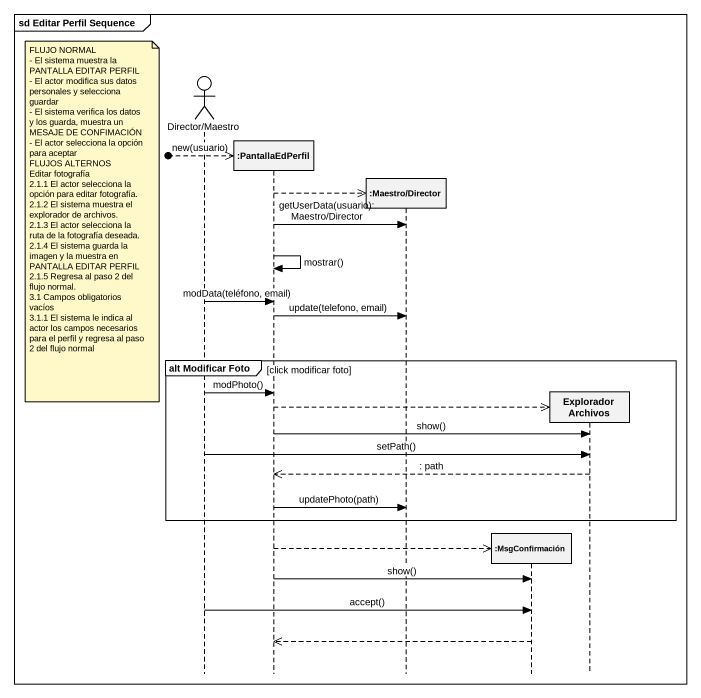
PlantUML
@startuml
mainframe sd Editar Perfil Sequence
hide footbox
actor "Director/Maestro" as Director_Maestro
participant ":PantallaEdPerfil" as PantallaEdPerfil
participant ":Maestro/Director" as Maestro_Director
participant ":MsgConfirmación" as MsgConfirmación
participant "Explorador Archivos" as Explorador_Archivos

[o-->> PantallaEdPerfil : new(usuario)
PantallaEdPerfil -->> Maestro_Director **
note left of Director_Maestro
  FLUJO NORMAL
  - El sistema muestra la PANTALLA EDITAR PERFIL
  - El actor modifica sus datos personales y selecciona guardar
  - El sistema verifica los datos y los guarda, muestra un MESAJE DE CONFIMACIÓN
  - El actor selecciona la opción para aceptar
  FLUJOS ALTERNOS
  Editar fotografía
  2.1.1 El actor selecciona la opción para editar fotografía.
  2.1.2 El sistema muestra el explorador de archivos.
  2.1.3 El actor selecciona la ruta de la fotografía deseada.
  2.1.4 El sistema guarda la imagen y la muestra en PANTALLA EDITAR PERFIL
  2.1.5 Regresa al paso 2 del flujo normal.
  3.1 Campos obligatorios vacíos
  3.1.1 El sistema le indica al actor los campos necesarios para el perfil y regresa al paso 2 del flujo normal
end note
PantallaEdPerfil -> Maestro_Director : getUserData(usuario): Maestro/Director
PantallaEdPerfil -> PantallaEdPerfil : mostrar()
Director_Maestro -> PantallaEdPerfil : modData(teléfono, email)
PantallaEdPerfil -> Maestro_Director : update(telefono, email)
group alt Modificar Foto [click modificar foto]
  Director_Maestro -> PantallaEdPerfil : modPhoto()
  PantallaEdPerfil -->> Explorador_Archivos **
  PantallaEdPerfil -> Explorador_Archivos : show()
  Director_Maestro -> Explorador_Archivos : setPath()
  Explorador_Archivos -->> PantallaEdPerfil : : path
  PantallaEdPerfil -> Maestro_Director : updatePhoto(path)
end
PantallaEdPerfil -->> MsgConfirmación **
PantallaEdPerfil -> MsgConfirmación : show()
Director_Maestro -> MsgConfirmación : accept()
MsgConfirmación -->> PantallaEdPerfil
@enduml
